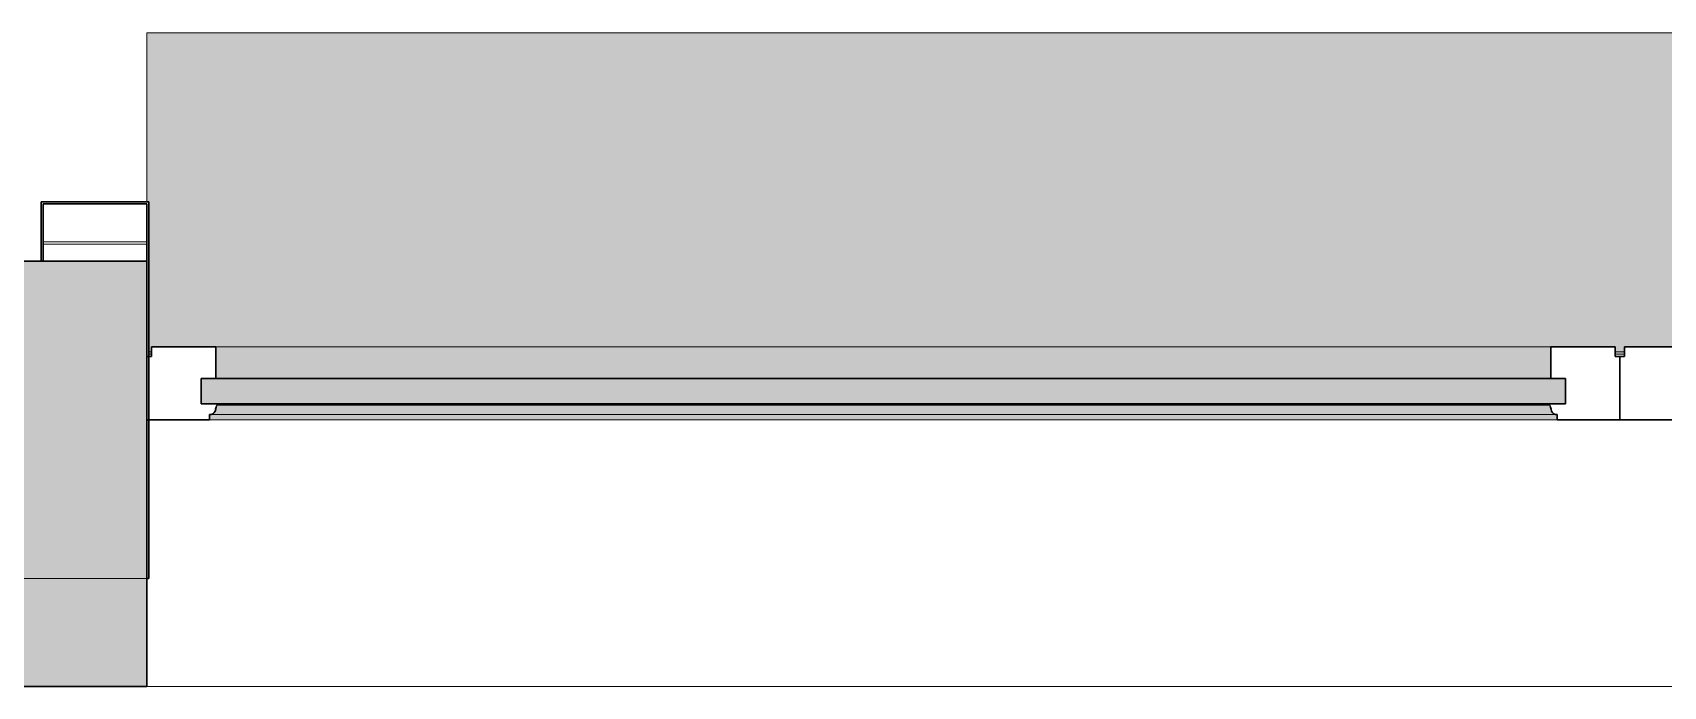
# Model space of a CAD drawing. Header units: millimetres. Extents: x 155927 to 326028, y -36033 to 97293.
# Drawn here: x 190426 to 191967, y 34246 to 34863 of the extents above; entities that cross this region are included whole.
import ezdxf

# ---------------------------------------------------------------- set-up
doc = ezdxf.new("R2010")
doc.units = ezdxf.units.MM
doc.header["$MEASUREMENT"] = 0
for name, color, linetype, lineweight in [('A-GLAZ', 7, 'CONTINUOUS', 9), ('A-GLAZ-CWMG', 7, 'CONTINUOUS', 9), ('A-WALL', 7, 'CONTINUOUS', 9), ('A-WALL-PATT', 7, 'CONTINUOUS', 9), ('I-WALL', 7, 'CONTINUOUS', 9)]:
    doc.layers.add(name, color=color, linetype=linetype, lineweight=lineweight)

msp = doc.modelspace()

# ---------------------------------------------------------------- hatches: boundary and pattern name
at = {"layer": 'A-GLAZ'}
for points in [[(193313.5, 34561.8), (193315.8, 34561.8), (193315.8, 34703.6), (193317.8, 34703.6), (193317.8, 34863.4), (190533.8, 34863.4), (190533.8, 34703.6), (190535.8, 34703.6), (190535.8, 34561.8), (190538.2, 34561.8), (190538.2, 34566.5), (191921.5, 34566.5), (191921.5, 34561.8), (191930.2, 34561.8), (191930.2, 34566.5), (193313.5, 34566.5)], [(191860.6, 34536.5), (191860.6, 34566.5), (190599, 34566.5), (190599, 34536.5), (191752, 34536.5)], [(191874.6, 34512.6), (191874.6, 34536.5), (190585.1, 34536.5), (190585.1, 34512.6), (191752, 34512.6)], [(191865.1, 34502.6), (191861.7, 34504.9), (191860.4, 34507.5), (190598.8, 34507.5), (190597, 34503.8), (190596.8, 34502.6), (191862.8, 34502.6)], [(191860.8, 34507.5), (191859.4, 34511.5), (190600.3, 34511.5), (190599, 34507.5), (191860.6, 34507.5)], [(191859.4, 34511.5), (191859.4, 34512.6), (191752, 34511.5)], [(191860.8, 34497.6), (191866.6, 34497.6), (191866.6, 34502.6), (190593, 34502.6), (190593, 34497.6), (191752, 34497.6)], [(191865.1, 34502.6), (191863.8, 34503.7), (191863.8, 34503.1)]]:
    msp.add_hatch(color=256, dxfattribs=at).paths.add_polyline_path(points, flags=0)
h = msp.add_hatch(color=256, dxfattribs=at)
h.paths.add_polyline_path([(193313.5, 34559.7), (193315.8, 34559.7), (193315.8, 34561.8), (193313.5, 34561.8)], flags=0)
h.paths.add_polyline_path([(191921.5, 34559.7), (191930.2, 34559.7), (191930.2, 34561.8), (191921.5, 34561.4)], flags=0)
h.paths.add_polyline_path([(190535.8, 34559.7), (190538.2, 34559.7), (190538.2, 34561.8), (190535.8, 34561.8)], flags=0)
at = {"layer": 'A-WALL-PATT'}
h = msp.add_hatch(color=256, dxfattribs=at)
h.paths.add_polyline_path([(230840.8, 34347.6), (230840.8, 34647.6), (229692.8, 34647.6), (229692.8, 34347.6), (230269.8, 34347.6)], flags=0)
h.paths.add_polyline_path([(220908.8, 34347.6), (220908.8, 34647.6), (202317.8, 34647.6), (202317.8, 34347.6), (220564.5, 34347.6)], flags=0)
h.paths.add_polyline_path([(200283.7, 34347.6), (200283.7, 34647.6), (197317.8, 34647.6), (197317.8, 34437.6), (197292.8, 34437.6), (197292.8, 34347.6), (198727.6, 34347.6)], flags=0)
h.paths.add_polyline_path([(195683.8, 34347.6), (195683.8, 34437.6), (195658.8, 34437.6), (195658.8, 34647.6), (193317.8, 34647.6), (193317.8, 34347.6), (195658.8, 34347.6)], flags=0)
h.paths.add_polyline_path([(190533.8, 34347.6), (190533.8, 34647.6), (187318, 34647.6), (187318, 34347.6), (190235.5, 34347.6)], flags=0)
h.paths.add_polyline_path([(185283.8, 34347.6), (185283.8, 34647.6), (166692.8, 34647.6), (166692.8, 34347.6), (184169.7, 34347.6)], flags=0)
h.paths.add_polyline_path([(157908.8, 34347.6), (157908.8, 34647.6), (156760.8, 34647.6), (156760.8, 34347.6), (157480.1, 34347.6)], flags=0)
h = msp.add_hatch(color=256, dxfattribs=at)
h.paths.add_polyline_path([(197638.4, 34245.6), (197638.4, 34347.6), (197292.8, 34347.6), (197292.8, 34245.6)], flags=0)
h.paths.add_polyline_path([(195683.8, 34245.6), (195683.8, 34347.6), (193317.8, 34347.6), (193317.8, 34245.6), (193875, 34245.6)], flags=0)
h.paths.add_polyline_path([(190533.8, 34245.6), (190533.8, 34347.6), (189324.8, 34347.6), (189324.8, 34245.6), (190235.5, 34245.6)], flags=0)

# ---------------------------------------------------------------- linework, layer by layer
at = {"layer": 'A-GLAZ'}
for p, q in [((190533.8, 34703.6), (190533.8, 34863.4)), ((193317.8, 34863.4), (190533.8, 34863.4)), ((190538.2, 34561.8), (190535.8, 34561.8)), ((190538.2, 34559.7), (190535.8, 34559.7)), ((191860.6, 34566.5), (190599, 34566.5)), ((191930.2, 34561.8), (191921.5, 34561.8)), ((191930.2, 34559.7), (191921.5, 34559.7)), ((191859.4, 34511.5), (190600.3, 34511.5)), ((190594.6, 34502.6), (190593, 34502.6)), ((190593, 34497.6), (191866.6, 34497.6)), ((191865.1, 34502.6), (190594.6, 34502.6)), ((191866.6, 34502.6), (191865.1, 34502.6))]:
    msp.add_line(p, q, dxfattribs=at)
at = {"layer": 'A-GLAZ', "lineweight": 30}
for p, q in [((190535.8, 34703.6), (190433.8, 34703.6)), ((190433.8, 34703.6), (190433.8, 34647.6)), ((190435.8, 34647.6), (190435.8, 34701.6)), ((190435.8, 34701.6), (190533.8, 34701.6)), ((190533.8, 34701.6), (190533.8, 34647.6)), ((190535.8, 34347.6), (190535.8, 34703.6)), ((190538.2, 34557.5), (190533.8, 34557.5)), ((190599, 34566.5), (190538.2, 34566.5)), ((190538.2, 34566.5), (190538.2, 34557.5)), ((190599, 34536.5), (190599, 34566.5)), ((191921.5, 34566.5), (191860.6, 34566.5)), ((191860.6, 34566.5), (191860.6, 34536.5)), ((191921.5, 34557.5), (191921.5, 34566.5)), ((191925.8, 34557.5), (191921.5, 34557.5)), ((191930.2, 34557.5), (191925.8, 34557.5)), ((191925.8, 34557.5), (191925.8, 34497.6)), ((191925.8, 34497.6), (191925.8, 34557.5)), ((191991, 34566.5), (191930.2, 34566.5)), ((191930.2, 34566.5), (191930.2, 34557.5)), ((191874.6, 34536.5), (190585.1, 34536.5)), ((190585.1, 34536.5), (190585.1, 34512.6)), ((190585.1, 34512.6), (190585.1, 34536.5)), ((190585.1, 34536.5), (190599, 34536.5)), ((191860.6, 34536.5), (191874.6, 34536.5)), ((191874.6, 34512.6), (191874.6, 34536.5)), ((191874.6, 34536.5), (191874.6, 34512.6)), ((190585.1, 34512.6), (191874.6, 34512.6)), ((190600.3, 34512.6), (190585.1, 34512.6)), ((190600.3, 34511.5), (190600.3, 34512.6)), ((191874.6, 34512.6), (191859.4, 34512.6)), ((191859.4, 34512.6), (191859.4, 34511.5)), ((190533.8, 34497.6), (190593, 34497.6)), ((190593, 34497.6), (190593, 34502.6)), ((190593, 34502.6), (190594.6, 34502.6)), ((191865.1, 34502.6), (191866.6, 34502.6)), ((191866.6, 34502.6), (191866.6, 34497.6)), ((191866.6, 34497.6), (191925.8, 34497.6)), ((191925.8, 34497.6), (191985, 34497.6)), ((190533.8, 34347.6), (190535.8, 34347.6))]:
    msp.add_line(p, q, dxfattribs=at)
for centre, radius, start, end in [((190593.5, 34507.8), 5.36, 281.9524, 356.5739), ((190606.2, 34507.1), 7.4, 143.4261, 176.5739), ((191853.5, 34507.1), 7.4, 3.4261, 36.5739), ((191866.2, 34507.8), 5.36, 183.4261, 258.0476)]:
    msp.add_arc(centre, radius, start, end, dxfattribs=at)
at = {"layer": 'A-GLAZ'}
for points, knots in [([(190598, 34504.9), (190598.1, 34505.1), (190598.3, 34505.5), (190598.7, 34506.4), (190598.8, 34507.1), (190598.8, 34507.5)], [0.6, 0.6, 0.6, 0.6, 0.7, 0.8, 1, 1, 1, 1]), ([(191860.8, 34507.5), (191860.9, 34507.1), (191861, 34506.4), (191861.4, 34505.5), (191861.6, 34505.1), (191861.7, 34504.9)], [-1, -1, -1, -1, -0.8, -0.7, -0.6, -0.6, -0.6, -0.6]), ([(190594.6, 34502.6), (190595, 34502.7), (190595.7, 34502.9), (190596.5, 34503.4), (190596.9, 34503.7), (190597, 34503.8)], [0, 0, 0, 0, 0.2, 0.3, 0.4, 0.4, 0.4, 0.4]), ([(191862.6, 34503.8), (191862.8, 34503.7), (191863.2, 34503.4), (191864, 34502.9), (191864.6, 34502.7), (191865.1, 34502.6)], [-0.4, -0.4, -0.4, -0.4, -0.3, -0.2, 0, 0, 0, 0])]:
    msp.add_open_spline(points, degree=3, knots=knots, dxfattribs=at)
for points in [[(190599.5, 34510.3), (190599.7, 34510.7), (190600, 34511.1), (190600.3, 34511.5)], [(191859.4, 34511.5), (191859.7, 34511.1), (191859.9, 34510.7), (191860.1, 34510.3)]]:
    msp.add_open_spline(points, degree=3, dxfattribs=at)
at = {"layer": 'A-GLAZ-CWMG'}
for p, q in [((190435.8, 34665.6), (190533.8, 34665.6)), ((190533.8, 34663.6), (190435.8, 34663.6))]:
    msp.add_line(p, q, dxfattribs=at)
at = {"layer": 'A-WALL', "lineweight": 30}
for p, q in [((190533.8, 34647.6), (187318, 34647.6)), ((190533.8, 34347.6), (190533.8, 34647.6))]:
    msp.add_line(p, q, dxfattribs=at)
at = {"layer": 'A-WALL'}
msp.add_line((189324.8, 34347.6), (190533.8, 34347.6), dxfattribs=at)
at = {"layer": 'I-WALL'}
for p, q in [((190533.8, 34347.6), (189324.8, 34347.6)), ((193317.8, 34245.6), (190533.8, 34245.6))]:
    msp.add_line(p, q, dxfattribs=at)
at = {"layer": 'I-WALL', "lineweight": 30}
for p, q in [((190533.8, 34245.6), (190533.8, 34347.6)), ((189324.8, 34245.6), (190533.8, 34245.6))]:
    msp.add_line(p, q, dxfattribs=at)

doc.saveas('drawing.dxf')
